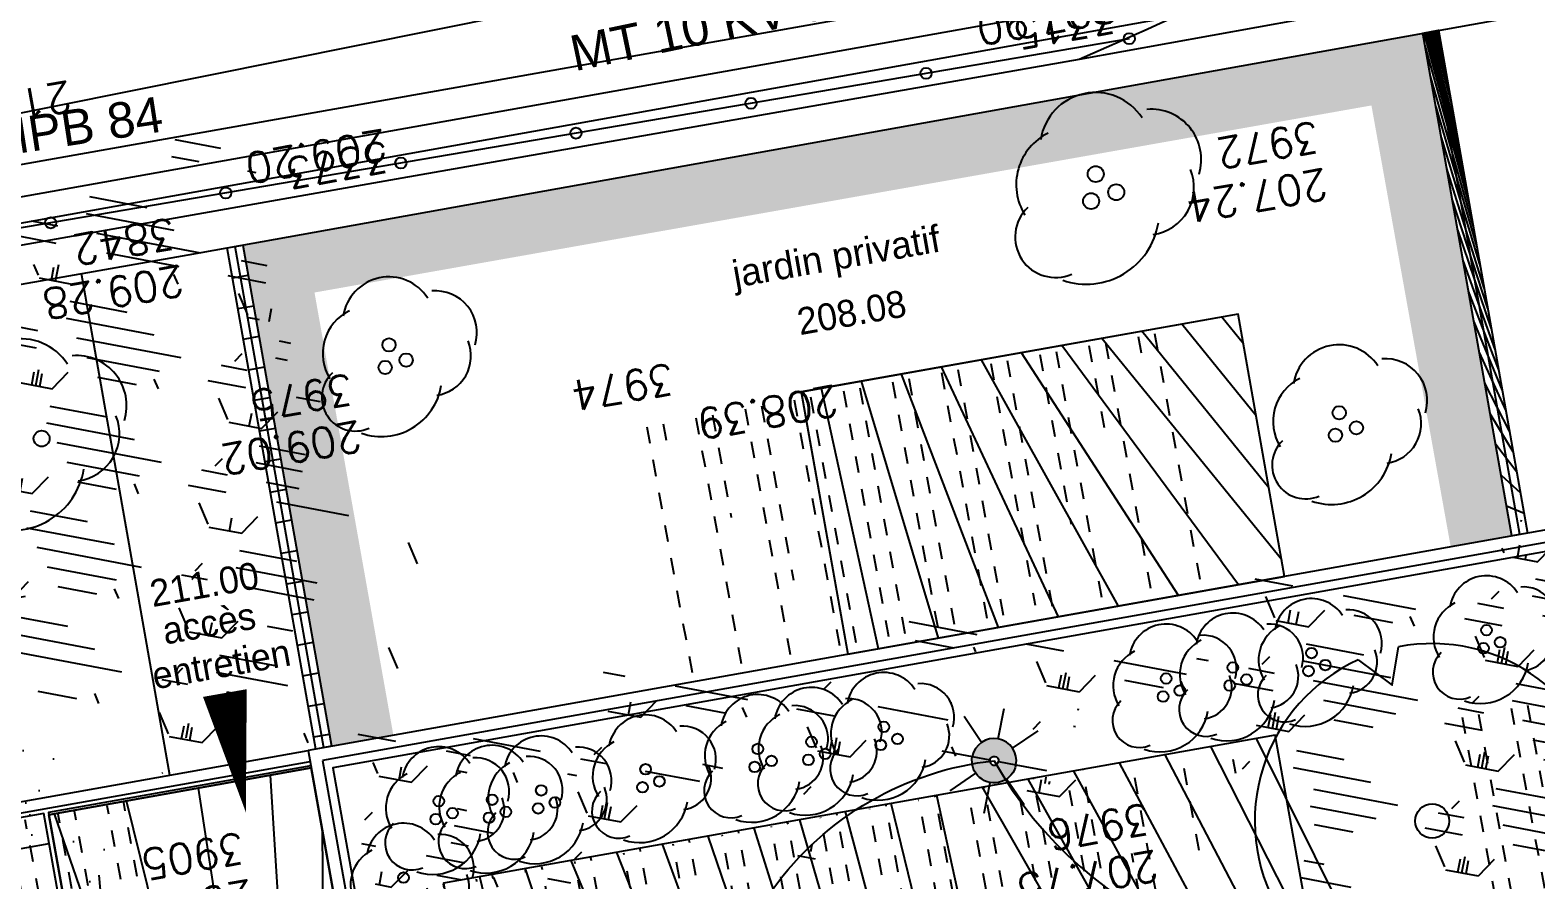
# Model space of a CAD drawing. Extents: x -2313930 to 3286427, y -3858277 to 2572692.
# Drawn here: x 421572 to 438528, y -290912 to -281344 of the extents above; entities that cross this region are included whole.
import ezdxf
from ezdxf.enums import TextEntityAlignment as Align
from ezdxf.lldxf.tags import DXFTag

# ---------------------------------------------------------------- set-up
doc = ezdxf.new("R2010")
doc.units = 0
for name, color, linetype, lineweight in [('_GAZELEC-RESERVATION 2', 132, 'Continuous', 18), ('Fond topo - P', 252, 'Continuous', 50), ('Fond topo - VOI', 252, 'Continuous', 25)]:
    doc.layers.add(name, color=color, linetype=linetype, lineweight=lineweight)
for name, color, linetype in [('CAB_SSL', 252, 'Continuous'), ('EDF_SSL', 252, 'Texte-Electricite'), ('Fond topo - CLO_LEG', 252, 'Continuous'), ('Fond topo - CLO_MUR', 252, 'Continuous'), ('Fond topo - Z_500', 252, 'Continuous'), ('GAZ_SSL', 252, 'Texte-GAZ'), ('prlm-VRD', 2, 'Continuous'), ('SA - arbre', 252, 'Continuous'), ('SA - arbuste', 252, 'Continuous'), ('SA - bât A-B', 252, 'Continuous'), ('SA - clôture', 252, 'DIVISE2'), ('SA - couvre sol', 252, 'Continuous'), ('SA - ECL-réso', 252, 'Eclairage public'), ('SA - haie séparative', 252, 'Continuous'), ('SA - limite revêtement', 252, 'Continuous'), ('SA - muret béton', 252, 'Continuous'), ('SA - platelage bois', 252, 'Continuous'), ('SA - Talus', 252, 'Continuous'), ('SA - végétation basse', 252, 'Continuous')]:
    doc.layers.add(name, color=color, linetype=linetype)
for name, color, linetype, plot in [('Fond topo - N', 252, 'Continuous', False), ('Fond topo - NCACHE', 252, 'Continuous', False), ('Fond topo - ZCACHE', 252, 'Continuous', False)]:
    doc.layers.add(name, color=color, linetype=linetype, plot=plot)
doc.styles.add('Arial', font='arial.ttf')
doc.styles.add('Lignes', font='arial.ttf', dxfattribs={"height": 0.35})
doc.styles.add('SIMPLEX', font='simplex_.ttf', dxfattribs={"height": 1.25})
doc.styles.add('Tronçons', font='arial.ttf', dxfattribs={"height": 0.25})
tags = doc.linetypes.add('CACHE2', pattern=[4.762499928474426, 3.174999952316284, -1.587499976158142]).pattern_tags.tags
tags[6:7] = [DXFTag(74, 4), DXFTag(75, 0), DXFTag(340, '0'), DXFTag(46, 0.0), DXFTag(50, 0.0), DXFTag(44, 0.0), DXFTag(45, 0.0)]
tags[4:5] = [DXFTag(74, 4), DXFTag(75, 0), DXFTag(340, '0'), DXFTag(46, 0.0), DXFTag(50, 0.0), DXFTag(44, 0.0), DXFTag(45, 0.0)]
tags = doc.linetypes.add('DIVISE2', pattern=[15.874999761581421, 6.349999904632568, -3.174999952316284, 0, -3.174999952316284, 0, -3.174999952316284]).pattern_tags.tags
tags[14:15] = [DXFTag(74, 4), DXFTag(75, 0), DXFTag(340, '0'), DXFTag(46, 0.0), DXFTag(50, 0.0), DXFTag(44, 0.0), DXFTag(45, 0.0)]
tags[12:13] = [DXFTag(74, 4), DXFTag(75, 0), DXFTag(340, '0'), DXFTag(46, 0.0), DXFTag(50, 0.0), DXFTag(44, 0.0), DXFTag(45, 0.0)]
tags[10:11] = [DXFTag(74, 4), DXFTag(75, 0), DXFTag(340, '0'), DXFTag(46, 0.0), DXFTag(50, 0.0), DXFTag(44, 0.0), DXFTag(45, 0.0)]
tags[8:9] = [DXFTag(74, 4), DXFTag(75, 0), DXFTag(340, '0'), DXFTag(46, 0.0), DXFTag(50, 0.0), DXFTag(44, 0.0), DXFTag(45, 0.0)]
tags[6:7] = [DXFTag(74, 4), DXFTag(75, 0), DXFTag(340, '0'), DXFTag(46, 0.0), DXFTag(50, 0.0), DXFTag(44, 0.0), DXFTag(45, 0.0)]
tags[4:5] = [DXFTag(74, 4), DXFTag(75, 0), DXFTag(340, '0'), DXFTag(46, 0.0), DXFTag(50, 0.0), DXFTag(44, 0.0), DXFTag(45, 0.0)]
tags = doc.linetypes.add('Eclairage public', pattern='A,5,-0.25,["ECL",Lignes,S=1,R=0,X=0,Y=-0.18],-1.25', length=6.5).pattern_tags.tags
tags[15:16] = [DXFTag(74, 4), DXFTag(75, 0), DXFTag(340, '0'), DXFTag(46, 0.0), DXFTag(50, 0.0), DXFTag(44, 0.0), DXFTag(45, 0.0)]
tags[4:5] = [DXFTag(74, 4), DXFTag(75, 0), DXFTag(340, '0'), DXFTag(46, 0.0), DXFTag(50, 0.0), DXFTag(44, 0.0), DXFTag(45, 0.0)]
tags = doc.linetypes.add('Texte-BT', pattern='A,5,-0.25,["BT",Lignes,S=1,R=0,X=0,Y=-0.18],-1.25', length=6.5).pattern_tags.tags
tags[15:16] = [DXFTag(74, 4), DXFTag(75, 0), DXFTag(340, '0'), DXFTag(46, 0.0), DXFTag(50, 0.0), DXFTag(44, 0.0), DXFTag(45, 0.0)]
tags[4:5] = [DXFTag(74, 4), DXFTag(75, 0), DXFTag(340, '0'), DXFTag(46, 0.0), DXFTag(50, 0.0), DXFTag(44, 0.0), DXFTag(45, 0.0)]
tags = doc.linetypes.add('Texte-Electricite', pattern='A,5,-0.25,["ELEC",Lignes,S=1,R=0,X=0,Y=-0.18],-1.25', length=6.5).pattern_tags.tags
tags[15:16] = [DXFTag(74, 4), DXFTag(75, 0), DXFTag(340, '0'), DXFTag(46, 0.0), DXFTag(50, 0.0), DXFTag(44, 0.0), DXFTag(45, 0.0)]
tags[4:5] = [DXFTag(74, 4), DXFTag(75, 0), DXFTag(340, '0'), DXFTag(46, 0.0), DXFTag(50, 0.0), DXFTag(44, 0.0), DXFTag(45, 0.0)]
tags = doc.linetypes.add('Texte-GAZ', pattern='A,5,-0.25,["GAZ",Lignes,S=1,R=0,X=0,Y=-0.18],-1.25', length=6.5).pattern_tags.tags
tags[15:16] = [DXFTag(74, 4), DXFTag(75, 0), DXFTag(340, '0'), DXFTag(46, 0.0), DXFTag(50, 0.0), DXFTag(44, 0.0), DXFTag(45, 0.0)]
tags[4:5] = [DXFTag(74, 4), DXFTag(75, 0), DXFTag(340, '0'), DXFTag(46, 0.0), DXFTag(50, 0.0), DXFTag(44, 0.0), DXFTag(45, 0.0)]
tags = doc.linetypes.add('Texte-MT', pattern='A,5,-0.25,["MT",Lignes,S=1,R=0,X=0,Y=-0.18],-1.25', length=6.5).pattern_tags.tags
tags[15:16] = [DXFTag(74, 4), DXFTag(75, 0), DXFTag(340, '0'), DXFTag(46, 0.0), DXFTag(50, 0.0), DXFTag(44, 0.0), DXFTag(45, 0.0)]
tags[4:5] = [DXFTag(74, 4), DXFTag(75, 0), DXFTag(340, '0'), DXFTag(46, 0.0), DXFTag(50, 0.0), DXFTag(44, 0.0), DXFTag(45, 0.0)]
pattern_1 = [(216.5063332809896, (-277130161.1279894, -473864756.7787022), (14.87279096815364, -20.09477765036497), [])]
pattern_2 = [(280.4264001144857, (-277130161.1279894, -473864756.7787022), (55.32121061969438, 10.17969329456503), []), (280.4264001144857, (-277130142.6875859, -473864753.3854711), (55.32121061969438, 10.17969329456503), [18.75, -18.75]), (280.4264001144857, (-277130124.2471823, -473864749.99224), (55.32121061969438, 10.17969329456503), [18.75, -18.75])]
pattern_3 = [(349.2763985886067, (-277130161.1279894, -473864756.7787022), (22.32856350872324, 117.9043497231417), [37.5000005625, -202.5000030375]), (79.27639858860677, (-277130147.3110734, -473864759.3953308), (-235.8086994462835, 44.65712701744649), [15.000000225, -105.000001575]), (79.27639858860677, (-277130138.0997961, -473864761.1397498), (-235.8086994462835, 44.65712701744649), [15.000000225, -105.000001575]), (79.27639858860677, (-277130142.7054347, -473864760.2675403), (-235.8086994462835, 44.65712701744649), [18.75000028125, -101.25000151875]), (112.9664661186067, (-277130151.916716, -473864758.5231205), (-191.1515722884832, 280.4658259369293), [12.00000018, -420.7461593111922]), (45.58633105860677, (-277130133.4941673, -473864762.0119574), (22.32856353476547, 117.9043498154048), [12.00000018, -420.7461593111923]), (45.58633105860677, (-277130124.2828801, -473864763.7563783), (22.32856353476547, 117.9043498154048), [26.00000039, -406.6661590999923]), (112.9664661186067, (-277130161.1279894, -473864756.7787022), (-191.1515722884832, 280.4658259369293), [26.00000039, -406.6661590999922]), (349.2763985886067, (-277130073.3609553, -473864750.4999832), (22.32856350872324, 117.9043497231417), [44.42455106636825, -195.5754525336318]), (349.2763985886067, (-277130085.1249766, -473864728.4255323), (22.32856350872324, 117.9043497231417), [82.81008944215131, -56.09585564143782, 43.07431864611476, -58.01973967029608]), (349.2763985886067, (-277130096.7337571, -473864706.3804808), (22.32856350872324, 117.9043497231417), [119.4799495921992, -46.28746189431191, 29.47870124218051, -44.75389087130835]), (349.2763985886067, (-277130108.4191755, -473864684.3209158), (22.32856350872324, 117.9043497231417), [100.4611429069171, -139.5388606930829]), (349.2763985886067, (-277130104.5097786, -473864665.2146754), (22.32856350872324, 117.9043497231417), [65.56973938354608, -174.4302642164539])]

# ---------------------------------------------------------------- blocks, each defined once
blk = doc.blocks.new('MENSURA_TALSYM_8')
at = {"layer": 'SA - bât A-B'}
for p, q in [((1841109.894383216, 5171594.862100241), (1841114.578632859, 5171596.633481095)), ((1841109.540672424, 5171595.79745508), (1841111.086474977, 5171596.382010826)), ((1841109.71752782, 5171595.32977766), (1841111.263330288, 5171595.914333373)), ((1841110.071238612, 5171594.394422821), (1841111.617040909, 5171594.978978469)), ((1841110.601804801, 5171592.991390562), (1841115.286053407, 5171594.762771023)), ((1841110.248094009, 5171593.926745402), (1841111.79389622, 5171594.511301018)), ((1841110.424949405, 5171593.459067982), (1841111.97075153, 5171594.043623567)), ((1841110.778660197, 5171592.523713143), (1841112.324462151, 5171593.108268662)), ((1841110.955515594, 5171592.056035723), (1841112.501317463, 5171592.64059121)), ((1841111.13237099, 5171591.588358304), (1841112.678172773, 5171592.172913758))]:
    blk.add_line(p, q, dxfattribs=at)
blk = doc.blocks.new('Candélabre', base_point=(-13.42592592600001, -9.391534390999993))
for points in [[(-13.67592592600001, -9.391534390999993, -1), (-13.17592592600001, -9.391534390999993), (-13.37592592600001, -9.391534390999993, 1), (-13.475925926, -9.391534390999993)], [(-13.67592592600001, -9.391534390999993, -1), (-13.17592592600001, -9.391534390999993), (-13.37592592600001, -9.391534390999993, 1), (-13.475925926, -9.391534390999993)], [(-13.67592592600001, -9.391534390999993), (-13.475925926, -9.391534390999993, 1), (-13.37592592600001, -9.391534390999993), (-13.17592592600001, -9.391534390999993, -1)], [(-13.67592592600001, -9.391534390999993), (-13.475925926, -9.391534390999993, 1), (-13.37592592600001, -9.391534390999993), (-13.17592592600001, -9.391534390999993, -1)]]:
    blk.add_hatch(color=250).paths.add_polyline_path(points)
at = {"linetype": 'Continuous', "flags": 128}
for points in [[(-13.42592592600001, -9.141534390999993), (-13.42592592600001, -8.791534391999988)], [(-13.60270262100001, -9.214757695999992), (-13.850189994, -8.967270322999994)], [(-13.24914923200001, -9.214757696999996), (-13.001661857, -8.96727032199999)], [(-14.02592592600001, -9.391534390999993), (-13.67592592600001, -9.391534390999993)], [(-13.17592592600001, -9.391534390999993), (-12.825925927, -9.391534390999993)], [(-13.85018999600001, -9.815798461), (-13.60270262200001, -9.568311086999998)], [(-13.42592592600001, -9.991534390999988), (-13.42592592600001, -9.641534390999993)], [(-13.00166185800001, -9.815798458999993), (-13.249149231, -9.568311085999994)]]:
    blk.add_lwpolyline(points, dxfattribs=at)
for points in [[(-13.67592592600001, -9.391534390999993), (-13.475925926, -9.391534390999993, -1), (-13.37592592600001, -9.391534390999993), (-13.17592592600001, -9.391534390999993, 1)], [(-13.67592592600001, -9.391534390999993), (-13.475925926, -9.391534390999993, 1), (-13.37592592600001, -9.391534390999993), (-13.17592592600001, -9.391534390999993, -1)]]:
    blk.add_lwpolyline(points, format="xyb", close=True, dxfattribs=at)
blk = doc.blocks.new('CLOLEG')
at = {"ltscale": 2}
blk.add_circle((0, 0), 0.0625, dxfattribs=at)
blk = doc.blocks.new('PTOPO')
at = {"layer": 'Fond topo - NCACHE', "style": 'SIMPLEX'}
blk.add_attdef('MAT', text='', height=0.34, dxfattribs=at).set_placement((0.09999999986030161, -0.09999999962747097), align=Align.TOP_LEFT)
at = {"layer": 'Fond topo - ZCACHE', "style": 'SIMPLEX'}
blk.add_attdef('ALT', (0.09999999986030161, 0.09999999962747097), '', height=0.34, dxfattribs=at)
blk = doc.blocks.new('A$C1F970F0F')
at = {"layer": 'SA - bât A-B'}
h = blk.add_hatch(dxfattribs=at)
h.set_pattern_fill('_USER', color=256, scale=25, angle=-143.4936667190104, style=0, pattern_type=0)
h.set_pattern_definition(pattern_1)
h.paths.add_polyline_path([(-3772.845735262865, 5918.538262582146), (-3755.12929060434, 5921.720425589478), (-3654.923644239442, 5355.454616979907), (-3672.648887766581, 5352.321608217365)])
h = blk.add_hatch(dxfattribs=at)
h.set_pattern_fill('_USER', color=256, scale=25, angle=-143.4936667190104, style=0, pattern_type=0)
h.set_pattern_definition(pattern_1)
h.paths.add_polyline_path([(-5119.301957282852, 5676.692724593727), (-5101.585512309603, 5679.874887636244), (-5001.705135416508, 5115.447188658056), (-5019.430378943646, 5112.314179895515)])
at = {"layer": 'SA - couvre sol'}
h = blk.add_hatch(dxfattribs=at)
h.set_pattern_fill('PELOUSE6', color=256, scale=20.0000003, angle=-10.72360141139323, style=0, pattern_type=2)
h.set_pattern_definition(pattern_3)
h.paths.add_polyline_path([(-6097.441743418069, 4920.177515304733), (-6197.675414534157, 5487.753718339254), (-5119.301957282852, 5676.692724593727), (-5019.430378943646, 5112.314179895515)])
h = blk.add_hatch(dxfattribs=at)
h.set_pattern_fill('PELOUSE6', color=256, scale=20.0000003, angle=-10.72360141139323, style=0, pattern_type=2)
h.set_pattern_definition(pattern_3)
h.paths.add_polyline_path([(-3402.623808803382, 4002.738312271429), (-3437.712507589949, 4199.636212808002), (-3240.81464163304, 4234.725105514619), (-3223.270195233028, 4136.276172657652), (-2523.393668735908, 4261.000187694139), (-2562.872126556909, 4482.529666060197), (-2956.667858459632, 4412.351880455288), (-2991.756751253422, 4609.249746452402), (-2794.85888531939, 4644.338639163351), (-2873.107116345795, 5083.420880229077), (-2676.209250280051, 5118.509773009871), (-2716.733466870143, 5345.90742274797), (-3626.306558289891, 5183.813676629252), (-3573.673219096088, 4888.466877775171), (-3886.433009378015, 4832.73039375921), (-3939.06634855449, 5128.077192704795), (-4875.622878340046, 4961.174765867798), (-4861.415331338533, 4881.450515412981), (-4762.966398399941, 4898.994961868626), (-4736.649728846019, 4751.321562402331), (-4835.098661767282, 4733.777116038193), (-4821.063104642834, 4655.017969675949), (-4544.422242371515, 4704.317750093585), (-4520.912684171495, 4572.396179924211), (-4896.002479472914, 4505.551953068259), (-5000.388478969709, 5091.303708193815), (-2644.601016008993, 5511.124216758372), (-2407.400474873673, 4180.096742493728)])
at = {"layer": 'SA - haie séparative'}
h = blk.add_hatch(dxfattribs=at)
h.set_pattern_fill('PAVES_EVERGREEN1', color=256, scale=30.0000012, angle=-10.72360141139323, style=0, pattern_type=2)
h.set_pattern_definition([(349.2763985886067, (-277130152.3634321, -473864750.8052154), (32.26715867605478, 9.155903067109474), [15.0000006, -15.0000006]), (79.27639858860677, (-277130152.3634321, -473864750.8052154), (-9.155903067109474, 32.26715867605478), [15.0000006, -15.0000006])])
h.paths.add_polyline_path([(-3741.577973520158, 5340.124020899985), (-3672.648887766581, 5352.321608217365), (-3772.845735262865, 5918.538262582146), (-5101.585512309603, 5679.874887636244), (-5001.817125734857, 5115.427393912992), (-4932.186946450847, 5127.835895881468), (-5021.032714997484, 5626.386451342699), (-3830.825719061932, 5837.00390246101)])
at = {"layer": 'SA - platelage bois'}
h = blk.add_hatch(dxfattribs=at)
h.set_pattern_fill('PASSERELLE', color=256, scale=150, angle=-79.57359988551433, style=0, pattern_type=2)
h.set_pattern_definition(pattern_2)
h.paths.add_polyline_path([(-4473.131547800867, 5514.368344478578), (-4420.498589572083, 5219.022927735845), (-3928.61527620563, 5306.701349582033), (-3980.881579736471, 5602.060457924456)])
h = blk.add_hatch(dxfattribs=at)
h.set_pattern_fill('PASSERELLE', color=256, scale=150, angle=-79.57359988551433, style=0, pattern_type=2)
h.set_pattern_definition(pattern_2)
h.paths.add_polyline_path([(-4875.622878340046, 4961.174765867798), (-4861.415331338533, 4881.450515412981), (-4762.966398399941, 4898.994961868626), (-4736.649728846019, 4751.321562402331), (-4835.098661767282, 4733.777116038193), (-4821.063104642834, 4655.017969675949), (-4544.422242371515, 4704.317750093585), (-4520.912684171495, 4572.396179924211), (-4068.335335630077, 4653.049355077584), (-4065.528224184668, 4637.297525763334), (-2881.979355956483, 4848.216111185977), (-2922.331582675059, 5074.648656927342), (-2676.209250280051, 5118.509773009871), (-2716.733466870143, 5345.90742274797), (-3626.306558289891, 5183.813676629252), (-3573.673219096088, 4888.466877775171), (-3886.433009378015, 4832.73039375921), (-3939.06634855449, 5128.077192704795)])
h = blk.add_hatch(dxfattribs=at)
h.set_pattern_fill('PASSERELLE', color=256, scale=150, angle=-79.57359988551433, style=0, pattern_type=2)
h.set_pattern_definition(pattern_2)
h.paths.add_polyline_path([(-5320.064803223802, 5038.39767955185), (-5214.977022221075, 4448.707946739098), (-4919.630223348451, 4501.341285905692), (-5024.718004328301, 5091.031018714111)])
at = {"layer": 'SA - végétation basse'}
h = blk.add_hatch(dxfattribs=at)
h.set_pattern_fill('PELOUSE3', color=256, scale=30.0000012, angle=-10.72360141139323, style=0, pattern_type=2)
h.set_pattern_definition([(63.75228758860676, (-277130161.1279894, -473864756.7787022), (-23.45095126548362, 279.2401461521268), [45.00000179999999, -235.223134908925]), (63.75228758860676, (-277130070.6913459, -473864682.3057902), (-23.45095126548362, 279.2401461521268), [45.00000179999999, -235.223134908925]), (63.75228758860676, (-277129980.2547024, -473864607.8328782), (-23.45095126548362, 279.2401461521268), [45.00000179999999, -235.223134908925]), (94.80050958860676, (-277130161.1279894, -473864756.7787022), (-147.3804408980185, 27.9107051026506), [30.00000119999999, -250.223135508925]), (94.80050958860676, (-277130070.6913459, -473864682.3057902), (-147.3804408980185, 27.9107051026506), [30.00000119999999, -250.223135508925]), (94.80050958860676, (-277129980.2547024, -473864607.8328782), (-147.3804408980185, 27.9107051026506), [30.00000119999999, -250.223135508925]), (349.2763985886067, (-277130150.4254121, -473864748.9555228), (90.43664346942202, 74.47291196122701), [0, -150.000006]), (349.2763985886067, (-277130128.2907439, -473864741.178331), (90.43664346942202, 74.47291196122701), [0, -150.000006]), (349.2763985886067, (-277130131.1123402, -473864724.186572), (90.43664346942202, 74.47291196122701), [0, -150.000006]), (349.2763985886067, (-277130107.9907268, -473864726.3211191), (90.43664346942202, 74.47291196122701), [0, -150.000006]), (349.2763985886067, (-277130114.7958684, -473864688.3802859), (90.43664346942202, 74.47291196122701), [0, -150.000006]), (349.2763985886067, (-277130145.871033, -473864715.8131706), (90.43664346942202, 74.47291196122701), [0, -150.000006]), (349.2763985886067, (-277130146.4181992, -473864709.3189448), (90.43664346942202, 74.47291196122701), [0, -150.000006]), (349.2763985886067, (-277130146.4030777, -473864682.394556), (90.43664346942202, 74.47291196122701), [0, -150.000006]), (349.2763985886067, (-277130175.4900693, -473864748.6971968), (90.43664346942202, 74.47291196122701), [0, -150.000006]), (349.2763985886067, (-277130174.2875769, -473864733.9636422), (90.43664346942202, 74.47291196122701), [0, -150.000006]), (349.2763985886067, (-277130189.2665902, -473864747.5843463), (90.43664346942202, 74.47291196122701), [0, -150.000006]), (349.2763985886067, (-277130188.2321773, -473864725.3383205), (90.43664346942202, 74.47291196122701), [0, -150.000006]), (349.2763985886067, (-277130175.8128164, -473864713.4801186), (90.43664346942202, 74.47291196122701), [0, -150.000006]), (349.2763985886067, (-277130177.2053921, -473864699.0031776), (90.43664346942202, 74.47291196122701), [0, -150.000006]), (349.2763985886067, (-277130185.5838336, -473864679.4629427), (90.43664346942202, 74.47291196122701), [0, -150.000006]), (349.2763985886067, (-277130158.2804474, -473864698.11404), (90.43664346942202, 74.47291196122701), [0, -150.000006]), (349.2763985886067, (-277130203.1613337, -473864706.8047658), (90.43664346942202, 74.47291196122701), [0, -150.000006]), (349.2763985886067, (-277130212.652973, -473864733.433686), (90.43664346942202, 74.47291196122701), [0, -150.000006]), (349.2763985886067, (-277130184.8232839, -473864761.1398489), (90.43664346942202, 74.47291196122701), [0, -150.000006]), (349.2763985886067, (-277130166.9053067, -473864770.5176433), (90.43664346942202, 74.47291196122701), [0, -150.000006]), (349.2763985886067, (-277130182.8034158, -473864783.9612368), (90.43664346942202, 74.47291196122701), [0, -150.000006]), (349.2763985886067, (-277130135.5774301, -473864791.408701), (90.43664346942202, 74.47291196122701), [0, -150.000006]), (349.2763985886067, (-277130151.59432, -473864765.1885123), (90.43664346942202, 74.47291196122701), [0, -150.000006]), (349.2763985886067, (-277130132.6665843, -473864764.2846365), (90.43664346942202, 74.47291196122701), [0, -150.000006])])
h.paths.add_polyline_path([(-5747.608684763781, 4929.631184226047), (-5319.781433882093, 5005.869132109715), (-5220.32081010621, 4447.755637823583), (-5648.142846471982, 4371.514072255571)])
at = {"layer": 'CAB_SSL', "elevation": 9.999999999999998e-08, "flags": 128}
blk.add_lwpolyline([(-10812.15457855182, 5600.426800125627), (-8720.280241838846, 5090.654580446419), (-5742.369525281366, 5634.629537405877), (-2733.176347276875, 6173.938624268192), (-522.7757441125186, 8575.296708000737)], dxfattribs=at)
at = {"layer": 'EDF_SSL', "linetype": 'Texte-BT', "elevation": 9.999999999999998e-08, "flags": 128}
blk.add_lwpolyline([(-10355.65903211059, 43.80952892260893), (-10201.4030772041, 1251.685514822027), (-8720.280241838846, 5090.654580446419), (-8647.88838211094, 5140.669551381001), (-5813.541010319846, 5655.541528388557), (-5754.775129047494, 5632.363405789478), (-5714.151306698284, 5669.525972244278), (-2796.400100172239, 6190.043639552574), (-2733.176347276875, 6173.938624268192), (-2724.610103663505, 6234.621653891018), (-576.9868819294611, 8573.42365167172), (-522.7757441125186, 8575.296708000737), (1439.543237064798, 9649.961943709872), (1486.297190266059, 9780.607536286585), (3247.574149104787, 10693.56387743918), (3311.706751861017, 10686.95005152967), (3338.557006230488, 10734.01793882097), (5093.795445683761, 11622.80777854973), (5197.512327865115, 11601.77622754824)], dxfattribs=at)
at = {"layer": 'EDF_SSL', "linetype": 'Texte-MT', "flags": 128}
blk.add_lwpolyline([(-8369.911624552822, 5276.099588330418), (-5994.287512905468, 5699.674866922907), (-3013.422435617031, 6298.709752970984), (-2917.709661664371, 6238.158421745848)], dxfattribs=at)
at = {"layer": 'Fond topo - CLO_LEG', "ltscale": 2, "flags": 128}
blk.add_lwpolyline([(-4103.57224978328, 5912.18246983193), (-5712.382641472173, 5637.590496798271)], dxfattribs=at)
at = {"layer": 'Fond topo - CLO_MUR', "ltscale": 2, "flags": 128}
blk.add_lwpolyline([(-5999.626927920504, 5521.547280024518), (-5163.393101620775, 5668.773234621937), (-3462.542645871017, 5974.273767689828), (-2916.536404471398, 6073.123024295499), (-2187.945600606779, 6199.153509733841), (-1340.114493704695, 6346.414657207387), (-608.1887868882077, 6466.260530935136), (-422.7938466876085, 6496.617189049265), (-400.113542786002, 6634.767847988616), (-444.4960558671141, 6647.754240875494), (-461.9684179298831, 6544.07450842962), (-462.9654933432187, 6538.157934671938), (-1194.89120025676, 6418.312061057358), (-1845.115370201808, 6303.349680269662), (-3061.641378804426, 6087.328892188127), (-4159.975300858594, 5888.705770611459), (-4922.787367467585, 5755.253774575041), (-5452.543621078548, 5661.757849989244)], dxfattribs=at)
at = {"layer": 'Fond topo - VOI', "ltscale": 2, "flags": 128}
blk.add_lwpolyline([(-1810.126125579658, 7806.729356369272), (-1818.437630922503, 7797.67231953392), (-2147.295724640985, 7358.689701952695, -0.09347702106782851), (-3270.33154037118, 6339.713540967097, -0.0221588329524114), (-3673.738564147064, 6116.107836508872, -0.01218349001893588), (-4159.975300858594, 5888.705770611459)], format="xyb", dxfattribs=at)
at = {"layer": 'GAZ_SSL', "linetype": 'Texte-GAZ', "elevation": 9.999999999999998e-08, "flags": 128}
blk.add_lwpolyline([(-10544.31541955609, 4849.463266287231), (-2844.361894995576, 6215.21841119217), (-619.059840477988, 6565.404650589751), (-558.7307695276991, 6580.824982418972), (-429.4804532838041, 7139.21704900553), (-208.0795472043819, 8868.909145672174), (360.6838398219811, 9157.908141542406), (425.0188701159018, 9327.634198507636), (4535.248673246207, 11485.07622468802), (4713.322312771974, 11477.46920417039), (5559.734467376861, 11914.17321717021), (6091.203610633145, 12178.61605624058), (6292.964946063797, 12126.43026770143), (6627.254129528154, 11179.86214373141), (7472.768662736402, 9124.4680223983), (7947.08689338462, 9062.48922912452), (8070.821797205262, 8793.497098507169), (8796.806101210752, 9110.108422938276), (9553.586430744355, 9252.290517349746)], dxfattribs=at)
at = {"layer": 'SA - arbre', "ltscale": 1.920000076293945, "elevation": 9.999999999999998e-08, "flags": 128}
blk.add_lwpolyline([(-3845.873453748753, 5212.854676563354), (-3807.564932970947, 5184.208235229561), (-3800.429576829961, 5227.460081935287)], dxfattribs=at)
at = {"layer": 'SA - arbre', "ltscale": 1.920000076293945}
blk.add_circle((-3762.467718758773, 5031.34343604551), 19.2, dxfattribs=at)
for start, end in [(5.615758488842114, 100.95514862453), (114.6790985122949, 210.170484290019), (304.4232596641855, 352.1717178320799)]:
    blk.add_arc((-3762.467718758773, 5031.34343604551), 199.7567998, start, end, dxfattribs=at)
at = {"layer": 'SA - arbuste', "ltscale": 1.200000047683716}
for centre in [(-4141.348992729466, 5759.682162620528), (-4118.197420421973, 5739.312772365965), (-4146.560904695448, 5729.250438777951), (-5328.271635497282, 5461.966919431492)]:
    blk.add_circle(centre, 9, dxfattribs=at)
at = {"layer": 'SA - arbuste'}
for centre in [(-4937.132769782412, 5567.36921030113), (-4941.476029737887, 5542.009440413453), (-4917.839792825302, 5550.394718352658), (-3867.07739995269, 5490.998063315725), (-3847.78442297825, 5474.023571458761), (-3871.42065986796, 5465.638293515223)]:
    blk.add_circle(centre, 7.5, dxfattribs=at)
at = {"layer": 'SA - arbuste', "ltscale": 0.800000011920929}
for centre in [(-3701.230416543962, 5246.158929420034), (-3898.264401401377, 5220.491826988957), (-3704.705024448726, 5225.871113574433), (-3685.796035051616, 5232.579335799316), (-3986.943206228913, 5204.180232584773), (-3901.739009329017, 5200.204011147688), (-3882.830019891701, 5206.912233459745), (-4061.969144812248, 5191.74267981324), (-3990.417814173883, 5183.892416651998), (-3971.508824736567, 5190.600638964055), (-4065.443752739888, 5171.454863971971), (-4046.534763319901, 5178.163086192522), (-4379.918476139799, 5137.2975368393), (-4461.434212234094, 5120.436860548519), (-4383.393084067439, 5117.009720998031), (-4364.484094647452, 5123.717943218582), (-4521.880170372042, 5112.505224485299), (-4506.445788879696, 5098.925630864582), (-4464.908820161734, 5100.149044707251), (-4445.999830724419, 5106.857267019307), (-4648.145754349272, 5089.585106503213), (-4525.354778299683, 5092.217408644031), (-4765.689280663897, 5065.820667551116), (-4651.620362294243, 5069.297290570439), (-4632.711372856927, 5076.005512882495), (-4881.018513629328, 5053.748644247284), (-4820.974017430727, 5055.296705680781), (-4750.254899171551, 5052.241073930398), (-4884.493121574297, 5033.460828314509), (-4865.584132136981, 5040.169050626566), (-4824.448625375698, 5035.008889748007), (-4805.53963593838, 5041.717112060063), (-4769.163888608868, 5045.532851618341), (-4920.74772022654, 4967.60826557184)]:
    blk.add_circle(centre, 6, dxfattribs=at)
for centre, radius, start, end in [((-4141.516839009251, 5789.075452212929), 62.512032, 32.90494473524294, 171.1222226413906), ((-4079.107794940425, 5776.217992918489), 56.59152, 342.9842593284572, 94.63470471801057), ((-4166.112388244929, 5747.906030347683), 64.770816, 116.3248626312973, 211.8320557151161), ((-4084.107571368887, 5744.713448057742), 53.515008, 277.8831335487014, 22.28760135417932), ((-4186.637317317831, 5688.826468131672), 45.49180799999999, 133.2696689019926, 293.7521365044088), ((-4151.790508149121, 5717.910259513314), 82.09075199999998, 251.0377365658391, 350.7437823458322), ((-4937.272641689973, 5591.863618233071), 52.09335999999999, 32.9049446683259, 171.1222226947237), ((-4885.265104953589, 5581.149068802898), 47.1596, 342.9842594908044, 94.63470461757107), ((-4957.76893271878, 5557.555766662726), 53.97568, 116.3248625983236, 211.8320556568809), ((-5351.59105408456, 5511.729599278456), 62.512032, 32.90494473524294, 171.1222224813845), ((-4889.431585321154, 5554.895281405136), 44.59584, 277.8831336434853, 22.28760127864609), ((-3867.217271820045, 5515.49247133484), 52.09335999999999, 32.90494451793248, 171.1222224813845), ((-5289.182010015734, 5498.872139984016), 56.59152, 342.9842594908044, 94.63470461757107), ((-3815.209735106538, 5504.777921909001), 47.1596, 342.9842592756738, 94.63470461757107), ((-4974.873040276758, 5508.322798101465), 37.90984, 133.2696686351559, 293.7521365895177), ((-3887.713562871728, 5481.184619768827), 53.97568, 116.3248627154267, 211.8320558480262), ((-4945.834032617912, 5532.559290995032), 68.40896, 251.0377365793105, 350.7437823991756), ((-3819.376215474103, 5478.524134511238), 44.59584, 277.883133562608, 22.28760147896251), ((-5294.181786444195, 5467.367595123269), 53.515008, 277.8831336295787, 22.28760153890703), ((-3904.817670429707, 5431.951651207567), 37.90984, 133.2696683756754, 293.7521367712873), ((-3875.778662788191, 5456.188144009628), 68.40896, 251.0377365927819, 350.7437825594993), ((-5361.864723224429, 5440.56440657884), 82.09075199999998, 251.0377365388965, 350.7437826127198)]:
    blk.add_arc(centre, radius, start, end, dxfattribs=at)
at = {"layer": 'SA - arbuste', "ltscale": 0.6399999856948853}
for centre, radius, start, end in [((-3701.34231406197, 5265.754455783022), 41.674688, 32.90494450850222, 171.122222747956), ((-3659.736284680903, 5257.182816221449), 37.72767999999999, 342.9842594908044, 94.63470469373227), ((-3898.376298919384, 5240.087353351944), 41.674688, 32.90494467775616, 171.1222224813845), ((-3717.739346883905, 5238.308174507578), 43.180544, 116.324862790465, 211.8320557992154), ((-3987.05510376425, 5223.775758856254), 41.674688, 32.90494467775616, 171.1222224813845), ((-3856.770269538317, 5231.515713790372), 37.72767999999999, 342.9842594908044, 94.63470469373227), ((-4062.081042330255, 5211.338206176228), 41.674688, 32.90494467775616, 171.122222747956), ((-4020.475012949188, 5202.766566614655), 37.72767999999999, 342.9842594908044, 94.63470461757107), ((-3914.77333174132, 5212.641072076502), 43.180544, 116.3248626312973, 211.8320556308634), ((-3945.44907440606, 5215.204119299014), 37.72767999999999, 342.9842594908044, 94.63470461757107), ((-3663.069468964696, 5236.179786282338), 35.676672, 277.8831336789501, 22.28760178340445), ((-4078.47807515219, 5183.891924900783), 43.180544, 116.3248626312973, 211.8320556308634), ((-4003.452136609063, 5196.329477585143), 43.180544, 116.3248626312973, 211.8320556308634), ((-3860.10345382211, 5210.512683851261), 35.676672, 277.8831336789501, 22.28760178340445), ((-3948.782258672523, 5194.20108945141), 35.676672, 277.883133562608, 22.28760147896251), ((-3731.422632932507, 5198.921799696905), 30.327872, 133.2696686423436, 293.7521365777301), ((-3708.191426818184, 5218.310993919386), 54.727168, 251.0377364883117, 350.7437829327423), ((-4380.030373657806, 5156.893063202287), 41.674688, 32.90494450850222, 171.1222230151524), ((-4023.808197232981, 5181.763536675545), 35.676672, 277.8831336789501, 22.28760147896251), ((-3928.456617789921, 5173.254697265827), 30.327872, 133.2696686423436, 293.7521365777301), ((-4521.99206789005, 5132.100750848287), 41.674688, 32.90494467775616, 171.122222747956), ((-4461.546109752101, 5140.032386911506), 41.674688, 32.90494450850222, 171.1222224813845), ((-4338.424344299616, 5148.321423645047), 37.72767999999999, 342.9842594908044, 94.63470469373227), ((-4017.135422657664, 5156.943102774469), 30.327872, 133.2696683174558, 293.7521367830749), ((-3905.225411675598, 5192.643891488309), 54.727168, 251.0377364883117, 350.7437829327423), ((-4480.386038526312, 5123.529111195208), 37.72767999999999, 342.9842594908044, 94.63470469373227), ((-4396.427406502618, 5129.446781931176), 43.180544, 116.3248626312973, 211.8320557992154), ((-4419.940080371036, 5131.460747349934), 37.72767999999999, 342.9842592210746, 94.63470469373227), ((-4092.161361200793, 5144.505550090111), 30.327872, 133.2696686423436, 293.7521367830749), ((-4068.930155086469, 5163.894744312592), 54.727168, 251.0377365523678, 350.7437825057393), ((-3993.904216543341, 5176.33229699695), 54.727168, 251.0377364883117, 350.7437829327423), ((-4648.25765188461, 5109.180632774694), 41.674688, 32.90494450850222, 171.122222747956), ((-4606.651622503543, 5100.608993213122), 37.72767999999999, 342.9842594908044, 94.63470469373227), ((-4538.389100734862, 5104.654469577175), 43.180544, 116.3248626312973, 211.8320556308634), ((-4477.943142596914, 5112.586105640396), 43.180544, 116.3248626312973, 211.8320556308634), ((-4341.757528583408, 5127.318393705937), 35.676672, 277.8831336789501, 22.28760147896251), ((-4765.801178199235, 5085.416193822597), 41.674688, 32.90494467775616, 171.1222224813845), ((-4423.273264677704, 5110.457717415156), 35.676672, 277.8831336789501, 22.28760178340445), ((-4881.130411164664, 5073.344170518765), 41.674688, 32.90494450850222, 171.122222747956), ((-4821.085914966065, 5074.892231952263), 41.674688, 32.90494467775616, 171.1222224813845), ((-4779.479885584998, 5066.32059239069), 37.72767999999999, 342.9842594908044, 94.63470461757107), ((-4724.195148841044, 5076.844554265356), 37.72767999999999, 342.9842594908044, 94.63470461757107), ((-4664.654684706546, 5081.734351499251), 43.180544, 116.3248626312973, 211.8320554210229), ((-4483.719222815651, 5102.526081351936), 35.676672, 277.883133562608, 22.28760178340445), ((-4410.11069255122, 5090.060407120503), 30.327872, 133.2696689600436, 293.7521365777301), ((-4839.524381783598, 5064.772530957192), 37.72767999999999, 342.9842594908044, 94.63470469373227), ((-4782.198211044046, 5057.969912551486), 43.180544, 116.3248626312973, 211.8320554210229), ((-4609.984806770006, 5079.605963365518), 35.676672, 277.8831334746112, 22.28760147896251), ((-4552.072386777916, 5065.268094670664), 30.327872, 133.2696686423436, 293.7521365777301), ((-4491.62642862264, 5073.199730825389), 30.327872, 133.2696689600436, 293.7521365777301), ((-4386.879486436897, 5109.449601342983), 54.727168, 251.0377365152544, 350.7437827194919), ((-4897.5274439866, 5045.897889243322), 43.180544, 116.3248624601254, 211.8320554210229), ((-4837.482947810876, 5047.445950681151), 43.180544, 116.3248626312973, 211.8320554210229), ((-4528.841180669141, 5084.657288988983), 54.727168, 251.0377365152544, 350.7437825057393), ((-4468.395222531193, 5092.588925052203), 54.727168, 251.0377365152544, 350.7437827194919), ((-4842.857566050061, 5043.769501109588), 35.676672, 277.8831334746112, 22.28760147896251), ((-4782.813069874336, 5045.317562547418), 35.676672, 277.883133562608, 22.28760147896251), ((-4727.528333107506, 5055.841524417752), 35.676672, 277.883133562608, 22.28760147896251), ((-4678.337970755147, 5042.347976688578), 30.327872, 133.2696686423436, 293.7521365777301), ((-4655.106764623495, 5061.737171002565), 54.727168, 251.0377365523678, 350.7437825057393), ((-4795.881497092648, 5018.583537740812), 30.327872, 133.2696683174558, 293.7521367830749), ((-4920.859617744549, 4987.203791934829), 41.674688, 32.90494467775616, 171.1222224813845), ((-4911.210730035202, 5006.511514432648), 30.327872, 133.2696686423436, 293.7521365777301), ((-4851.166233836601, 5008.059575866146), 30.327872, 133.2696683174558, 293.7521367830749), ((-4772.650290960996, 5037.972732054799), 54.727168, 251.0377365152544, 350.7437825057393), ((-4887.979523903549, 5025.900708746635), 54.727168, 251.0377365523678, 350.7437825057393), ((-4879.253588363482, 4978.632152373256), 37.72767999999999, 342.9842594908044, 94.63470461757107), ((-4827.935027727826, 5027.448770184465), 54.727168, 251.0377365152544, 350.7437825057393), ((-4937.25665058936, 4959.757510663717), 43.180544, 116.3248626312973, 211.8320556308634), ((-4882.586772647273, 4957.629122434145), 35.676672, 277.8831336789501, 22.28760178340445)]:
    blk.add_arc(centre, radius, start, end, dxfattribs=at)
at = {"layer": 'SA - bât A-B', "ltscale": 2.539999961853027}
blk.add_line((-5796.129208338603, 4973.87400026643), (-5028.226891967716, 5110.720795704585), dxfattribs=at)
at = {"layer": 'SA - bât A-B', "linetype": 'Continuous', "ltscale": 2.539999961853027}
blk.add_line((-5011.987817731413, 5099.394161246686), (-4905.847372712563, 4503.797508346077), dxfattribs=at)
at = {"layer": 'SA - bât A-B', "linetype": 'Continuous', "ltscale": 2.539999961853027, "elevation": 9.999999999999998e-08, "flags": 128}
for points in [[(-4891.208220167493, 4341.854014492964), (-4550.158628513374, 2428.087821803657), (-3171.873868801296, 2673.710017606947), (-3404.319882600679, 3978.057930172946), (-2379.562068281582, 4160.679690604004), (-2625.183937557962, 5538.9626177042), (-5028.226891870663, 5110.720795591417), (-4919.630223348451, 4501.341285905692)], [(-4538.832048105923, 2444.327162202496), (-3188.11766236816, 2685.063134288174), (-3420.558952990663, 3989.384543523098), (-2395.801138837249, 4172.00630408032), (-2636.510566602577, 5522.723550404896), (-5011.987817731413, 5099.394161246686)], [(-4870.387587714489, 4361.816510965448), (-4530.741633449554, 2455.926691246847), (-3199.716966173931, 2693.153391904228), (-3432.158289101265, 3997.474982045343), (-2407.400474873673, 4180.096742493728), (-2644.601016008993, 5511.124216758372), (-5000.388478969709, 5091.303708193815), (-4893.195368027506, 4489.800123754009)]]:
    blk.add_lwpolyline(points, dxfattribs=at)
blk.add_lwpolyline([(-4821.063104642834, 4655.017969675949), (-4544.422242371515, 4704.317750093585), (-4518.105572726086, 4556.644350609961), (-2832.754889553043, 4856.988334378877), (-2873.107116231412, 5083.420880207415), (-2676.209250280051, 5118.509773009871), (-2716.733466870143, 5345.90742274797), (-3626.306558272562, 5183.813676720758), (-3573.673219096088, 4888.466877775171), (-3886.433009378015, 4832.73039375921), (-3939.06634855449, 5128.077192704795), (-4875.622878340046, 4961.174765867798), (-4861.415331338533, 4881.450515412981), (-4762.966398399941, 4898.994961868626), (-4736.649728846019, 4751.321562402331), (-4835.098661767282, 4733.777116038193)], close=True, dxfattribs=at)
at = {"layer": 'SA - bât A-B', "elevation": 9.999999999999998e-08, "flags": 128}
blk.add_lwpolyline([(-5121.954409748454, 5175.424193091531, 49.99999999999999, 0, 0), (-5098.315279813015, 5041.130626136996, 0, 0, 0)], format="xyseb", dxfattribs=at)
at = {"layer": 'SA - bât A-B', "ltscale": 2.539999961853027, "elevation": 9.999999999999998e-08, "flags": 128}
for points in [[(-4880.606287056421, 4282.362310870307), (-4879.72906472349, 4277.439864101785), (-5175.074775250284, 4224.800417823336), (-5034.359019091333, 3435.187811647954), (-4742.95190375203, 3487.125357388083), (-4742.0746814191, 3482.202910619562), (-5506.038401039833, 3346.058006703334), (-5506.9156234303, 3350.980453293176), (-5039.702805419353, 3434.235493811883), (-5325.847200644801, 5039.906584612185), (-5793.058930253068, 4956.64543678128), (-5793.936152585999, 4961.567883549801), (-5026.033836163125, 5098.414679262473), (-5025.156613887041, 5093.492232694292), (-5320.502392487839, 5040.853168600118), (-5175.951997384936, 4229.722863511644)], [(-5320.064803206473, 5038.397679643355), (-5024.718004328301, 5091.031018714111), (-4881.746676030165, 4288.761491430708), (-5177.093474902789, 4236.128152264114)], [(-5319.786993428183, 5005.90032837553), (-5325.846112407806, 5039.900477426152), (-5793.053067816459, 4956.612540485261), (-5506.909760993689, 3350.947556997156), (-5039.702805510859, 3434.235493829213), (-5045.76192449048, 3468.235642879835), (-5473.589306774858, 3391.965484701508), (-5747.614375747221, 4929.630170014192)]]:
    blk.add_lwpolyline(points, close=True, dxfattribs=at)
at = {"layer": 'SA - clôture', "ltscale": 0.1000000014901161, "elevation": 9.999999999999998e-08, "flags": 128}
for points in [[(-3663.78626601445, 5353.888112600802), (-3763.987512924938, 5920.129344131565)], [(-5010.567757168638, 5113.880684274619), (-5110.443734813213, 5678.283806212989)]]:
    blk.add_lwpolyline(points, dxfattribs=at)
at = {"layer": 'SA - ECL-réso', "ltscale": 0.75, "elevation": 9.999999999999998e-08, "flags": 128}
blk.add_lwpolyline([(-4369.874974451702, 4227.062549708057, 0.4494577209068973), (-4565.401400396702, 4673.066385597581, -0.443058817884025), (-4255.697642165277, 5099.253156840582, 0.347644067554528), (-3731.071155143582, 4884.60289264525, -0.3019893690622334), (-2960.449616895612, 4586.653190246761, 0.2898849259744576), (-3262.91714472225, 4205.133301415073)], format="xyb", dxfattribs=at)
at = {"layer": 'SA - limite revêtement', "elevation": 9.999999999999998e-08, "flags": 128}
blk.add_lwpolyline([(-3928.61527620563, 5306.701349582033), (-3980.89065047358, 5602.111717134027), (-4473.13535402358, 5514.389702737769), (-4420.498589572083, 5219.022927735845)], dxfattribs=at)
at = {"layer": 'SA - muret béton', "ltscale": 2.539999961853027, "elevation": 9.999999999999998e-08, "flags": 128}
for points in [[(-3772.845735262865, 5918.538262582146), (-3755.12929060434, 5921.720425589478), (-3654.923644239442, 5355.454616979907), (-3672.648887766581, 5352.321608217365)], [(-5119.301957282852, 5676.692724593727), (-5101.585512309603, 5679.874887636244), (-5001.705135416508, 5115.447188658056), (-5019.430378943646, 5112.314179895515)]]:
    blk.add_lwpolyline(points, close=True, dxfattribs=at)
at = {"layer": 'SA - platelage bois', "elevation": 9.999999999999998e-08, "flags": 128}
for points in [[(-4473.131547800867, 5514.368344478578), (-4420.498589572083, 5219.022927735845), (-3928.61527620563, 5306.701349582033), (-3980.881579736471, 5602.060457924456)], [(-4875.622878340046, 4961.174765867798), (-4861.415331338533, 4881.450515412981), (-4762.966398399941, 4898.994961868626), (-4736.649728846019, 4751.321562402331), (-4835.098661767282, 4733.777116038193), (-4821.063104642834, 4655.017969675949), (-4544.422242371515, 4704.317750093585), (-4520.912684171495, 4572.396179924211), (-4068.335335630077, 4653.049355077584), (-4065.528224184668, 4637.297525763334), (-2881.979355956483, 4848.216111185977), (-2922.331582675059, 5074.648656927342), (-2676.209250280051, 5118.509773009871), (-2716.733466870143, 5345.90742274797), (-3626.306558289891, 5183.813676629252), (-3573.673219096088, 4888.466877775171), (-3886.433009378015, 4832.73039375921), (-3939.06634855449, 5128.077192704795)], [(-5320.064803223802, 5038.39767955185), (-5214.977022221075, 4448.707946739098), (-4919.630223348451, 4501.341285905692), (-5024.718004328301, 5091.031018714111)]]:
    blk.add_lwpolyline(points, close=True, dxfattribs=at)
at = {"layer": 'SA - Talus', "linetype": 'CACHE2', "ltscale": 0.300000011920929, "elevation": 9.999999999999998e-08, "flags": 128}
blk.add_lwpolyline([(-5183.786866304953, 5082.998670724944), (-5283.2602209356, 5647.669626419645)], dxfattribs=at)
at = {"layer": 'Fond topo - CLO_LEG', "ltscale": 2, "xscale": 99.99999999999999, "yscale": 99.99999999999999, "zscale": 99.99999999999999, "rotation": 189.6859152895402}
for p in [(-4103.57224978328, 5912.18246983193), (-4332.339840125298, 5873.136386927303), (-4529.488811754499, 5839.486974026202), (-4726.63778341836, 5805.837560942088), (-4923.786754995573, 5772.188148315504), (-5120.935726601898, 5738.53873541007), (-5318.0846982311, 5704.889322508968)]:
    blk.add_blockref('CLOLEG', p, dxfattribs=at)
at = {"layer": 'Fond topo - P', "ltscale": 2}
ref = blk.add_blockref('PTOPO', (-4103.57224978328, 5912.18246983193), dxfattribs=dict(at, xscale=99.99999999999994, yscale=99.99999999999994, zscale=99.99999999999994, rotation=190.0656205306617))
ref.add_attrib('MAT', '3315', dxfattribs={"layer": 'Fond topo - N', "color": 0, "ltscale": 2, "height": 33.99999999999999, "rotation": 190.0656204987762, "style": 'SIMPLEX'}).set_placement((-4115.166091592303, 5920.280792577956), align=Align.TOP_LEFT)
ref.add_attrib('ALT', '207.90', (-4119.785239850969, 5965.78765985597), dxfattribs={"layer": 'Fond topo - Z_500', "color": 0, "ltscale": 2, "height": 33.99999999999999, "rotation": 190.0656204987762, "style": 'SIMPLEX'})
ref = blk.add_blockref('PTOPO', (-5474.072734023978, 5830.010323219473), dxfattribs=dict(at, xscale=99.99999999999994, yscale=99.99999999999994, zscale=99.99999999999994, rotation=190.0656205306617))
ref.add_attrib('MAT', '3324', dxfattribs={"layer": 'Fond topo - N', "color": 0, "ltscale": 2, "height": 33.99999999999999, "rotation": 190.0656204987762, "style": 'SIMPLEX'}).set_placement((-5485.666575925195, 5838.108645603809), align=Align.TOP_LEFT)
ref.add_attrib('ALT', '210.05', (-5297.830269755211, 5864.547930860999), dxfattribs={"layer": 'Fond topo - Z_500', "color": 0, "ltscale": 2, "height": 33.99999999999999, "rotation": 190.0656204987762, "style": 'SIMPLEX'})
ref = blk.add_blockref('PTOPO', (-3875.237090526712, 5777.505468467461), dxfattribs=dict(at, xscale=99.99999999999994, yscale=99.99999999999994, zscale=99.99999999999994, rotation=190.0656205306617))
ref.add_attrib('MAT', '3972', dxfattribs={"layer": 'Fond topo - N', "color": 0, "ltscale": 2, "height": 33.99999999999999, "rotation": 190.0656204987762, "style": 'SIMPLEX'}).set_placement((-3886.830932335735, 5785.603791213489), align=Align.TOP_LEFT)
ref.add_attrib('ALT', '207.24', (-3883.335413249863, 5765.911626654107), dxfattribs={"layer": 'Fond topo - Z_500', "color": 0, "ltscale": 2, "height": 33.99999999999999, "rotation": 190.0656204987762, "style": 'SIMPLEX'})
ref = blk.add_blockref('PTOPO', (-4922.787367467585, 5755.253774575041), dxfattribs=dict(at, xscale=99.99999999999994, yscale=99.99999999999994, zscale=99.99999999999994, rotation=190.0656205306617))
ref.add_attrib('MAT', '3373', dxfattribs={"layer": 'Fond topo - N', "color": 0, "ltscale": 2, "height": 33.99999999999999, "rotation": 190.0656204987762, "style": 'SIMPLEX'}).set_placement((-4934.381209316814, 5763.352097233895), align=Align.TOP_LEFT)
ref.add_attrib('ALT', '209.20', (-4942.923191608895, 5810.12921702818), dxfattribs={"layer": 'Fond topo - Z_500', "color": 0, "ltscale": 2, "height": 33.99999999999999, "rotation": 190.0656204987762, "style": 'SIMPLEX'})
ref = blk.add_blockref('PTOPO', (-5163.393101620775, 5668.773234621937), dxfattribs=dict(at, xscale=99.99999999999994, yscale=99.99999999999994, zscale=99.99999999999994, rotation=190.0656205306617))
ref.add_attrib('MAT', '3842', dxfattribs={"layer": 'Fond topo - N', "color": 0, "ltscale": 2, "height": 33.99999999999999, "rotation": 190.0656204987762, "style": 'SIMPLEX'}).set_placement((-5174.986943452674, 5676.871557372297), align=Align.TOP_LEFT)
ref.add_attrib('ALT', '209.28', (-5171.491424343925, 5657.179392808582), dxfattribs={"layer": 'Fond topo - Z_500', "color": 0, "ltscale": 2, "height": 33.99999999999999, "rotation": 190.0656204987762, "style": 'SIMPLEX'})
ref = blk.add_blockref('PTOPO', (-4963.076975268036, 5493.505811159442), dxfattribs=dict(at, xscale=99.99999999999994, yscale=99.99999999999994, zscale=99.99999999999994, rotation=190.0656205306617))
ref.add_attrib('MAT', '3975', dxfattribs={"layer": 'Fond topo - N', "color": 0, "ltscale": 2, "height": 33.99999999999999, "rotation": 190.0656204987762, "style": 'SIMPLEX'}).set_placement((-4974.67081707706, 5501.604133905468), align=Align.TOP_LEFT)
ref.add_attrib('ALT', '209.02', (-4971.175297991186, 5481.911969346086), dxfattribs={"layer": 'Fond topo - Z_500', "color": 0, "ltscale": 2, "height": 33.99999999999999, "rotation": 190.0656204987762, "style": 'SIMPLEX'})
ref = blk.add_blockref('PTOPO', (-4601.718514897293, 5505.078147639239), dxfattribs=dict(at, xscale=99.99999999999994, yscale=99.99999999999994, zscale=99.99999999999994, rotation=190.0656205306617))
ref.add_attrib('MAT', '3974', dxfattribs={"layer": 'Fond topo - N', "color": 0, "ltscale": 2, "height": 33.99999999999999, "rotation": 190.0656204987762, "style": 'SIMPLEX'}).set_placement((-4613.31235676385, 5513.176470206587), align=Align.TOP_LEFT)
ref.add_attrib('ALT', '208.39', (-4434.704364489356, 5522.061694735926), dxfattribs={"layer": 'Fond topo - Z_500', "color": 0, "ltscale": 2, "height": 33.99999999999999, "rotation": 190.0656204987762, "style": 'SIMPLEX'})
ref = blk.add_blockref('PTOPO', (-4065.997115497973, 5009.822916460495), dxfattribs=dict(at, xscale=99.99999999999994, yscale=99.99999999999994, zscale=99.99999999999994, rotation=190.0656205306617))
ref.add_attrib('MAT', '3976', dxfattribs={"layer": 'Fond topo - N', "color": 0, "ltscale": 2, "height": 33.99999999999999, "rotation": 190.0656204987762, "style": 'SIMPLEX'}).set_placement((-4077.590957306997, 5017.92123920652), align=Align.TOP_LEFT)
ref.add_attrib('ALT', '207.75', (-4074.095438221124, 4998.229074647138), dxfattribs={"layer": 'Fond topo - Z_500', "color": 0, "ltscale": 2, "height": 33.99999999999999, "rotation": 190.0656204987762, "style": 'SIMPLEX'})
ref = blk.add_blockref('PTOPO', (-5085.511085015535, 4976.873648706705), dxfattribs=dict(at, xscale=99.99999999999994, yscale=99.99999999999994, zscale=99.99999999999994, rotation=190.0656205306617))
ref.add_attrib('MAT', '3905', dxfattribs={"layer": 'Fond topo - N', "color": 0, "ltscale": 2, "height": 33.99999999999999, "rotation": 190.0656204987762, "style": 'SIMPLEX'}).set_placement((-5097.104926824559, 4984.971971452732), align=Align.TOP_LEFT)
ref.add_attrib('ALT', '209.56', (-5093.609407738685, 4965.27980689335), dxfattribs={"layer": 'Fond topo - Z_500', "color": 0, "ltscale": 2, "height": 33.99999999999999, "rotation": 190.0656204987762, "style": 'SIMPLEX'})
at = {"layer": 'SA - bât A-B', "xscale": 99.99999999999999, "yscale": 99.99999999999999, "zscale": 99.99999999999999, "rotation": 349.2763985886067}
blk.add_blockref('MENSURA_TALSYM_8', (-277130161.1279894, -473864756.7787022), dxfattribs=at)
at = {"layer": 'SA - ECL-réso', "linetype": 'ByBlock', "xscale": 99.99999999999999, "yscale": 99.99999999999999, "zscale": 99.99999999999999, "rotation": 349.2763985886067}
blk.add_blockref('Candélabre', (-4255.697642165277, 5099.253156840582), dxfattribs=at)
at = {"layer": 'EDF_SSL', "style": 'Tronçons'}
blk.add_text('MT 10 KV 3x10 Alu HS', height=39.99999999999999, rotation=11.83133688131414, dxfattribs=at).set_placement((-4728.0811745869, 5875.403067912897))
at = {"layer": 'GAZ_SSL', "style": 'Tronçons'}
blk.add_text('PE 200 MPB 84', height=39.99999999999999, rotation=8.689798540899382, dxfattribs=at).set_placement((-5582.739780011815, 5747.92816438885))
at = {"layer": 'SA - bât A-B', "style": 'Arial'}
for s, rotation, width, p in [('jardin privatif', 10.02373026828249, 0.986012876033783, (-4547.400928716217, 5631.710395902795)), ('208.08', 10.06521972151299, 0.9545000195503235, (-4474.368862642778, 5578.284550858451)), ('211.00', 10.06521972151299, 0.9545000195503235, (-5203.303056751342, 5272.133927793365)), ('accès', 10.06521972151299, 0.9545000195503235, (-5189.229424732213, 5229.929319096635)), ('entretien', 10.06521972151299, 0.9545000195503235, (-5200.818029464572, 5179.403351893259))]:
    blk.add_text(s, height=30.3030599, rotation=rotation, dxfattribs=dict(at, width=width)).set_placement(p)

msp = doc.modelspace()

# ---------------------------------------------------------------- linework, layer by layer
at = {"layer": '_GAZELEC-RESERVATION 2'}
msp.add_circle((486248.4803309143, -227485.9628347494), 2800178.148749841, dxfattribs=at)

# ---------------------------------------------------------------- block references
at = {"layer": 'prlm-VRD', "xscale": 10, "yscale": 10, "zscale": 10}
msp.add_blockref('A$C1F970F0F', (474984.297679401, -340562.691042779), dxfattribs=at)

doc.saveas('drawing.dxf')
